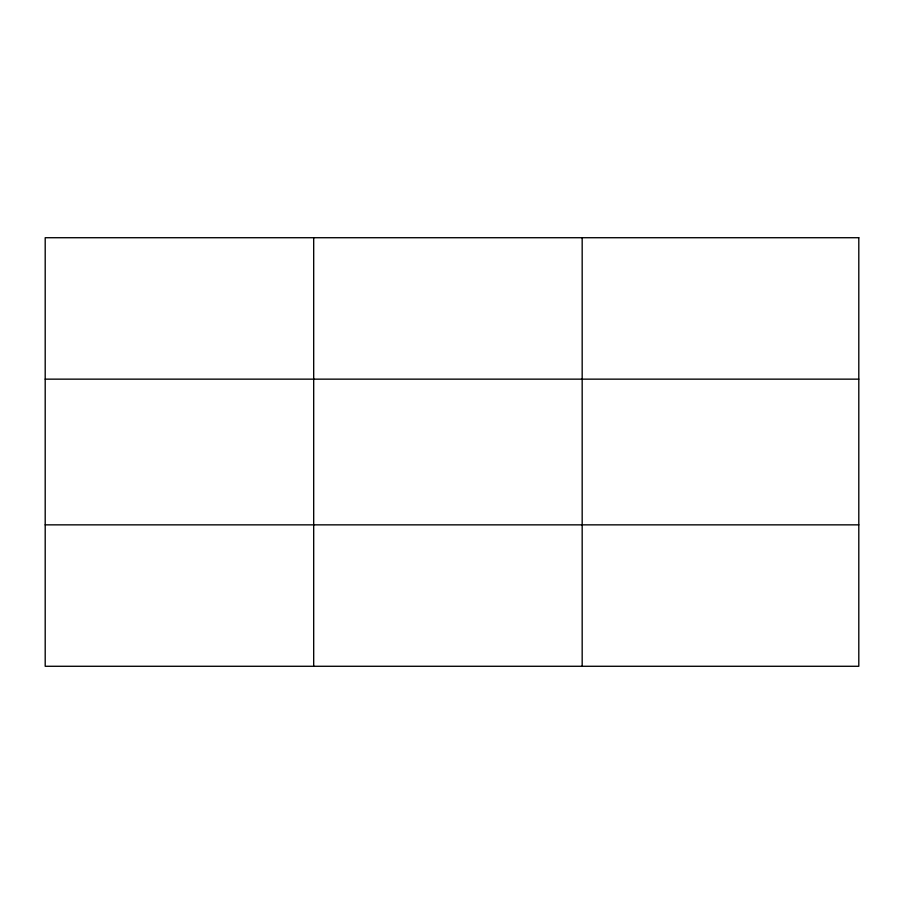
<?xml version="1.0" encoding="UTF-8"?>
<svg xmlns="http://www.w3.org/2000/svg" width="904" height="904" viewBox="0 0 904 904"><rect width="100%" height="100%" fill="white"/><g stroke="black" fill="none" stroke-linecap="round" stroke-linejoin="round"><path stroke-width="1.36" d="M313.688 666.282L313.688 237.718M582.176 666.282L582.176 237.718M45.2 379.149L858.8 379.149M45.2 524.851L858.8 524.851M858.8 237.718L858.8 666.282L45.2 666.282L45.2 237.718L858.8 237.718"/></g></svg>
